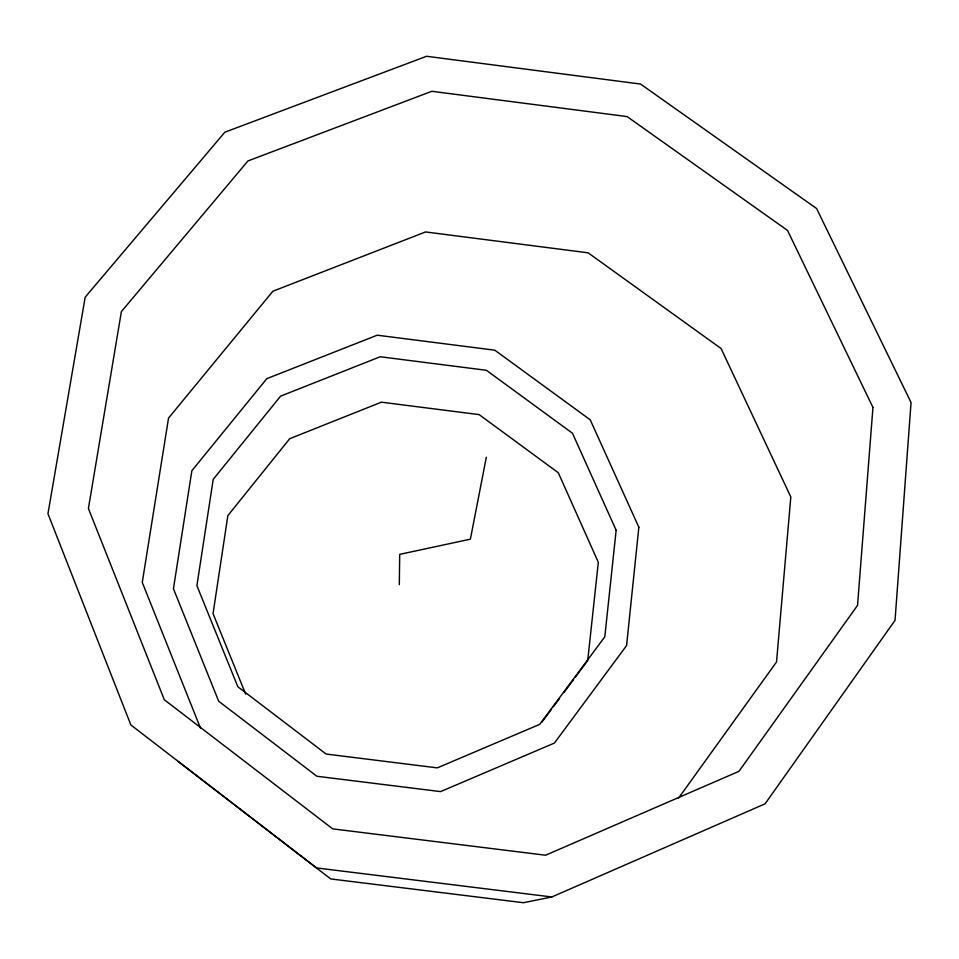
<?xml version="1.0" encoding="UTF-8"?>
<svg xmlns="http://www.w3.org/2000/svg" width="959" height="959" viewBox="0 0 959 959"><rect width="100%" height="100%" fill="white"/><g stroke="black" fill="none" stroke-linecap="round" stroke-linejoin="round"><path stroke-width="1.44" d="M399.304 584.678L399.711 554.362L470.389 539.174L486.321 457.239M678.528 798.152L776.526 661.974L790.815 496.954L721.072 348.501L588.107 252.816L425.568 231.946L272.871 291.224L168.544 418.088L142.268 582.413L200.491 728.169M541.859 722.223L551.557 709.181M553.319 706.807L559.493 698.512M563.904 692.578L573.602 679.547M575.364 677.174L587.711 660.571L598.32 562.31L558.294 472.739L479.128 414.612L381.37 402.181L289.714 438.707L227.858 515.606L213.042 613.64L245.684 694.172M551.821 896.977L765.09 803.81L895.035 620.353L911.05 402.516L816.577 208.511L640.54 84.044L426.587 56.281L224.862 132.198L85.195 297.158L47.95 513.724L130.856 724.944L316.59 867.943L551.821 896.977L523.434 902.719L330.711 878.935L178.134 761.47M872.954 407.431L857.538 605.393L738.957 771.336L545.599 855.224L332.725 828.876L164.313 699.746L88.408 508.51L121.385 311.603L247.973 160.932L431.802 91.297L627.102 116.578L787.507 230.412L872.954 407.431M638.85 527.246L626.575 645.587L554.41 743.069L440.589 791.607L316.854 776.251L218.688 701.233L173.435 588.73L191.86 470.749L266.794 378.673L377.223 335.194L494.82 350.191L590.205 419.802L638.85 527.246M616.146 530.231L604.805 636.824L539.677 724.381L437.304 767.871L326.12 754.05L237.82 686.728L196.895 585.637L213.222 479.344L280.591 396.151L380.22 356.76L486.417 370.294L572.463 433.228L616.146 530.231"/></g></svg>
